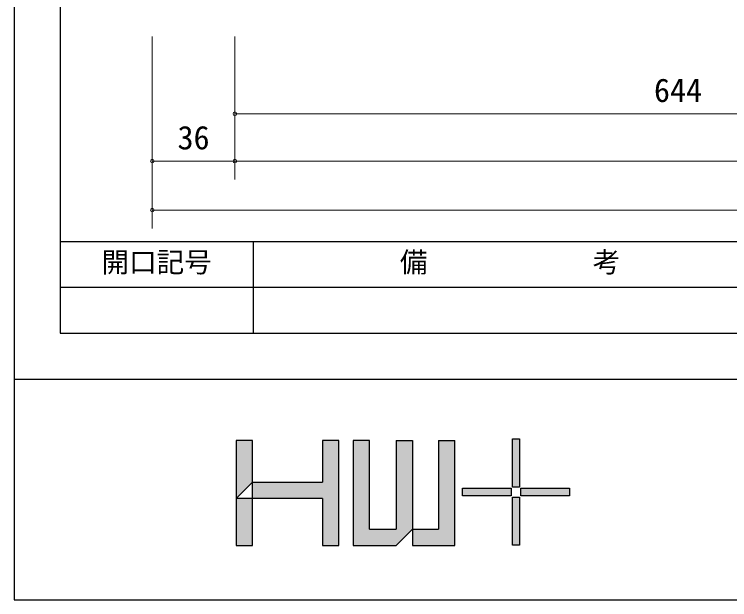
# Model space of a CAD drawing. Units: millimetres at full size; details may follow other scales. Extents: x -800 to 800, y -560 to 560.
# Drawn here: x -800 to -488.3, y -560 to -305.1 of the extents above; entities that cross this region are included whole.
import ezdxf
from ezdxf.enums import TextEntityAlignment as Align

# ---------------------------------------------------------------- set-up
doc = ezdxf.new("R2010")
doc.units = ezdxf.units.MM
doc.header["$LTSCALE"] = 4
doc.header["$PDMODE"] = 32
doc.header["$PDSIZE"] = 1.6
doc.layers.add('0-0', color=7, linetype='Continuous', lineweight=25)
doc.layers.add('3-0', color=4, linetype='Continuous', lineweight=9)
doc.styles.add('ＭＳ ゴシック', font='')
doc.styles.get('ＭＳ ゴシック').set_extended_font_data('MS Gothic')

msp = doc.modelspace()

# ---------------------------------------------------------------- linework, layer by layer
at = {"layer": '0-0'}
for p, q in [((-800, 560), (-800, -560)), ((-780, -404), (152, -404)), ((-696, -404), (-696, -444)), ((152, -424), (-780, -424)), ((-800, -464), (800, -464)), ((-703.403, -490.7), (-703.403, -536.41)), ((-696.28, -490.7), (-703.403, -490.7)), ((-658.657, -490.7), (-665.78, -490.7)), ((-665.78, -490.7), (-665.78, -508.805)), ((-645.205, -490.7), (-652.328, -490.7)), ((-652.328, -490.7), (-652.328, -536.41)), ((-645.192, -529.158), (-645.192, -490.7)), ((-633.658, -490.708), (-626.549, -490.708)), ((-633.647, -490.7), (-633.647, -529.345)), ((-626.549, -490.709), (-626.549, -536.41)), ((-615.208, -490.709), (-608.02, -490.709)), ((-615.184, -490.709), (-615.184, -529.313)), ((-608.02, -536.41), (-608.02, -490.709)), ((-703.403, -515.941), (-696.267, -508.805)), ((-696.267, -508.805), (-665.78, -508.805)), ((-665.78, -515.941), (-703.403, -515.941)), ((-652.328, -515.958), (-652.328, -516.358)), ((-645.192, -529.345), (-645.192, -515.731)), ((-645.192, -529.345), (-633.647, -529.345)), ((-633.647, -536.41), (-626.551, -529.313)), ((-626.549, -529.313), (-615.184, -529.313)), ((-652.328, -536.41), (-633.647, -536.41)), ((-626.549, -536.41), (-608.02, -536.41)), ((-800, -560), (800, -560))]:
    msp.add_line(p, q, dxfattribs=at)
for points in [[(-780, -44), (-780, -444), (152, -444)], [(-703.403, -536.41), (-696.267, -536.41), (-696.267, -515.731), (-696.267, -490.7)], [(-665.78, -536.41), (-658.643, -536.41), (-658.643, -515.731), (-658.643, -490.7)], [(-665.78, -515.958), (-665.78, -516.358), (-665.78, -536.41)]]:
    msp.add_lwpolyline(points, dxfattribs=at)
for points in [[(-582.986, -490.01), (-579.826, -490.01), (-579.826, -510.954), (-582.986, -510.954)], [(-604.674, -511.508), (-583.514, -511.508), (-583.514, -514.74), (-604.674, -514.74)], [(-579.298, -511.508), (-558.138, -511.508), (-558.138, -514.74), (-579.298, -514.74)], [(-582.986, -515.383), (-579.826, -515.383), (-579.826, -536.328), (-582.986, -536.328)]]:
    msp.add_lwpolyline(points, close=True, dxfattribs=at)
at = {"layer": '0-0', "color": 134}
for points in [[(-703.403, -490.7), (-696.267, -490.7), (-703.403, -515.941), (-696.267, -508.805)], [(-665.78, -536.41), (-658.643, -536.41), (-658.657, -490.7)], [(-665.78, -536.41), (-658.657, -490.7), (-665.78, -490.7)], [(-645.205, -490.7), (-652.328, -490.7), (-652.328, -536.41)], [(-652.328, -536.41), (-645.192, -529.158), (-645.205, -490.7)], [(-626.551, -529.313), (-626.549, -490.709), (-633.647, -490.708)], [(-626.551, -529.313), (-633.647, -490.708), (-633.647, -529.345)], [(-608.02, -536.41), (-608.02, -490.709), (-615.184, -490.709)], [(-608.02, -536.41), (-615.184, -490.709), (-615.184, -529.313)], [(-582.986, -490.01), (-579.826, -490.01), (-582.986, -510.954), (-579.826, -510.954)], [(-696.267, -508.805), (-665.78, -515.958), (-696.267, -515.941)], [(-665.78, -508.805), (-696.267, -508.805), (-665.85, -515.941)], [(-665.78, -508.805), (-665.85, -515.941), (-665.78, -536.41)], [(-583.514, -511.508), (-604.674, -511.508), (-583.514, -514.74), (-604.674, -514.74)], [(-579.298, -511.508), (-558.138, -511.508), (-579.298, -514.74), (-558.138, -514.74)], [(-703.403, -515.941), (-703.403, -536.41), (-696.267, -515.941), (-696.267, -536.41)], [(-582.986, -515.383), (-579.826, -515.383), (-582.986, -536.328), (-579.826, -536.328)], [(-652.328, -536.41), (-633.647, -529.345), (-645.192, -529.158)], [(-652.328, -536.41), (-633.647, -536.41), (-626.551, -529.313)], [(-652.328, -536.41), (-626.551, -529.313), (-633.647, -529.345)], [(-626.549, -529.313), (-626.549, -536.41), (-608.02, -536.41)], [(-608.02, -536.41), (-615.184, -529.313), (-626.549, -529.313)]]:
    msp.add_solid(points, dxfattribs=at)
at = {"layer": '0-0'}
for points in [[(-703.403, -490.7), (-696.28, -490.7), (-703.403, -515.941), (-696.267, -508.805)], [(-665.78, -536.41), (-658.643, -536.41), (-658.643, -490.7)], [(-665.78, -536.41), (-658.643, -490.7), (-665.78, -508.805)], [(-665.78, -490.7), (-665.78, -508.805), (-658.657, -490.7)], [(-645.205, -490.7), (-652.328, -490.7), (-652.328, -536.41)], [(-652.328, -536.41), (-645.192, -529.158), (-645.205, -490.7)], [(-626.551, -529.313), (-626.549, -490.708), (-633.647, -490.708)], [(-626.551, -529.313), (-633.647, -490.708), (-633.647, -529.345)], [(-608.02, -536.41), (-608.02, -490.709), (-615.208, -490.709)], [(-608.02, -536.41), (-615.208, -490.709), (-615.184, -529.313)], [(-582.986, -510.954), (-579.826, -510.954), (-582.986, -490.01), (-579.826, -490.01)], [(-696.267, -508.805), (-696.267, -515.731), (-665.85, -515.941)], [(-665.78, -508.805), (-696.267, -508.805), (-665.85, -515.941)], [(-665.78, -508.805), (-665.85, -515.941), (-665.78, -536.41)], [(-604.674, -511.508), (-604.674, -514.74), (-583.514, -511.508), (-583.514, -514.74)], [(-579.298, -511.508), (-579.298, -514.74), (-558.138, -511.508), (-558.138, -514.74)], [(-703.403, -536.41), (-703.403, -515.941), (-696.267, -536.41), (-696.267, -515.731)], [(-582.986, -515.383), (-582.986, -536.328), (-579.826, -515.383), (-579.826, -536.328)], [(-652.328, -536.41), (-633.647, -529.345), (-645.192, -529.158)], [(-652.328, -536.41), (-633.647, -536.41), (-626.551, -529.313)], [(-652.328, -536.41), (-626.551, -529.313), (-633.647, -529.345)], [(-626.551, -529.313), (-626.549, -536.41), (-608.02, -536.41)], [(-608.02, -536.41), (-615.184, -529.313), (-626.551, -529.313)]]:
    msp.add_solid(points, dxfattribs=at)
at = {"layer": '3-0'}
for p, q in [((-739.876, -398.357), (-739.876, -314.802)), ((-739.876, -377.008), (-739.876, -314.802)), ((-703.876, -377.008), (-703.876, -314.802)), ((-703.876, -356.395), (-703.876, -314.802)), ((-703.876, -348.395), (-322.864, -348.395)), ((-739.876, -369.008), (-703.876, -369.008)), ((-703.876, -369.008), (95.406, -369.008)), ((-739.876, -390.357), (131.406, -390.357))]:
    msp.add_line(p, q, dxfattribs=at)
for p in [(-703.876, -348.395), (-739.876, -369.008), (-703.876, -369.008), (-739.876, -390.357)]:
    msp.add_point(p, dxfattribs=at)

# ---------------------------------------------------------------- texts
at = {"layer": '0-0', "style": 'ＭＳ ゴシック'}
for s, p in [('開口記号', (-762, -420.08)), ('備\u3000\u3000\u3000\u3000\u3000\u3000考', (-632, -420.08))]:
    msp.add_text(s, height=8.798, dxfattribs=at).set_placement(p, align=Align.BOTTOM_LEFT)
at = {"layer": '3-0', "color": 7, "style": 'ＭＳ ゴシック'}
for s, p in [('644', (-521.295, -346.395)), ('36', (-728.876, -367.008))]:
    msp.add_text(s, height=10.26, dxfattribs=at).set_placement(p, align=Align.BOTTOM_LEFT)

doc.saveas('drawing.dxf')
